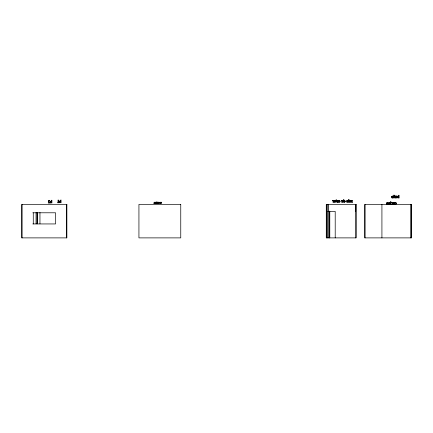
<?xml version="1.0" encoding="UTF-8"?>
<svg xmlns="http://www.w3.org/2000/svg" width="433" height="433" viewBox="0 0 433 433"><rect width="100%" height="100%" fill="white"/><g stroke="black" fill="none" stroke-linecap="round" stroke-linejoin="round"><path stroke-width="0.65" d="M327.841 211.396L335.207 211.396L335.207 237.885M32.805 212.787L55.576 212.787L55.576 223.942L32.805 223.942M411.253 204.425L411.253 237.885M410.782 204.425L410.782 237.885M390.858 204.371L390.858 202.379L390.528 202.379L390.528 204.371M390.036 204.371L390.036 202.379L389.094 202.325L388.515 202.752L388.471 204.371M389.7 204.371L389.7 202.882L389.186 202.644L388.818 202.98L388.807 204.371M386.891 204.371C390.496 204.295 385.002 202.514 387.979 202.422L386.68 202.574L386.555 204.371M381.922 204.425L381.922 237.885M365.041 204.425L365.041 237.885M355.839 204.425L355.839 237.885M355.72 204.425L355.72 211.396M329.789 211.115L329.789 237.885M329.513 211.396L329.513 237.885M328.236 204.425L328.236 211.396M328.117 211.396L328.117 237.885M327.841 204.425L327.841 237.885M326.563 204.425L326.563 237.885M66.59 204.425L66.59 237.885M39.96 212.451L39.96 223.829M37.314 212.451L37.314 223.829M37.032 212.451L37.032 223.829M36.058 212.451L36.058 223.829M33.271 212.787L33.271 223.942M22.115 204.425L22.115 237.885M336.105 201.545C334.644 202.72 337.28 202.487 336.441 200.598L336.441 199.754L336.105 199.754L336.105 200.322L335.488 200.322L336.105 200.598L336.105 201.545M50.693 201.626L50.677 203.017L50.342 203.017C49.173 200.528 52.084 201.594 51.57 200.246L51.906 200.246L51.906 203.017L51.57 203.017L51.57 201.529L50.942 201.296L50.693 201.626M59.819 201.377L59.808 202.763L59.473 202.763C58.303 200.279 61.215 201.34 60.701 199.992L61.037 199.992L61.037 202.763L60.701 202.763L60.701 201.28L60.073 201.047L59.819 201.377M393.889 196.636L393.878 198.022L393.543 198.022L393.711 196.171L395.107 196.035L395.107 198.022L394.772 198.022L394.772 196.539L394.144 196.306L393.889 196.636M397.38 196.771L397.732 197.908L399.037 198.022L399.037 195.251L398.701 195.251C399.453 196.928 397.364 195.245 397.38 196.771M160.459 202.785C159.588 204.576 159.593 200.988 160.459 202.785M345.22 201.334L344.782 202.298L343.553 202.314L343.553 199.543L343.889 199.543L343.889 200.403L344.966 200.544L345.22 201.334M392.341 203.375C392.374 204.533 390.09 203.851 391.957 204.398C393.391 204.095 392.498 201.594 391.172 202.487C390.967 203.185 392.574 202.13 392.341 203.375M396 203.375C396.033 204.533 393.754 203.851 395.616 204.398C397.05 204.095 396.163 201.594 394.836 202.487C394.631 203.185 396.238 202.13 396 203.375M338.444 200.95C342.828 202.146 336.181 201.783 339.369 202.341C341.339 201.935 339.12 198.936 338.444 200.95M341.502 200.95C345.886 202.146 339.239 201.783 342.427 202.341C344.397 201.935 342.178 198.936 341.502 200.95M391.454 196.793C392.812 201.345 394.387 193.383 391.454 196.793M392.91 203.137C394.268 207.694 395.843 199.727 392.91 203.137M159.171 202.785C158.029 203.542 158.927 203.84 159.344 202.628C158.364 201.816 158.348 202.119 159.171 202.785M160.643 202.785C159.376 205.112 159.371 200.452 160.643 202.785M161.552 202.785C160.535 203.456 161.044 203.819 161.736 202.785C161.027 201.751 160.546 202.103 161.552 202.785M333.811 200.777L333.8 202.314C337.881 202.455 332.322 200.447 335.218 200.365L334.265 200.306L333.811 200.777M346.703 200.777L346.692 202.314C350.779 202.455 345.22 200.447 348.116 200.365L347.163 200.306L346.703 200.777M349.453 200.777L349.442 202.314C353.523 202.455 347.964 200.447 350.86 200.365L349.907 200.306L349.453 200.777M395.589 196.49L395.578 198.022C399.659 198.168 394.106 196.154 396.996 196.073L396.043 196.019L395.589 196.49M48.409 200.88L49.589 202.709L48.285 202.709L48.285 203.017L49.919 203.017L49.919 202.644C48.112 201.561 49.081 200.566 49.865 200.468L48.859 200.36L48.409 200.88M397.743 196.706L397.938 197.675L398.701 197.665C399.399 196.874 398.062 195.667 397.743 196.706M344.874 201.323C344.987 202.687 343.017 201.81 343.889 200.679L344.646 200.685L344.874 201.323M155.29 202.438C155.534 203.413 156.026 201.783 155.29 202.438M391.816 196.69C392.06 199.775 393.711 195.094 391.816 196.69M393.272 203.039C393.516 206.119 395.167 201.437 393.272 203.039M155.106 202.384L155.371 202.866L154.9 203.445L154.278 202.119L153.829 203.445L154.137 203.077L155.133 203.445C155.956 202.173 155.945 204.636 155.929 202.119L155.106 202.384M338.785 200.863L339.808 201.096L339.369 200.555L338.785 200.863M341.843 200.863L342.866 201.096L342.427 200.555L341.843 200.863M336.798 201.54L337.085 202.254L338.211 202.195C335.25 202.303 340.425 200.16 336.847 200.419C337.383 200.712 338.438 200.842 336.798 201.54M351.223 201.54L351.509 202.254L352.635 202.195C349.675 202.303 354.844 200.16 351.266 200.419C351.807 200.712 352.863 200.842 351.223 201.54M335.034 201.713L334.368 201.989L334.13 201.269L335.034 201.713M347.932 201.713L347.266 201.989L347.022 201.269L347.932 201.713M350.676 201.713L350.016 201.989L349.772 201.269L350.676 201.713M387.795 203.77L387.129 204.046L386.891 203.326L387.795 203.77M396.812 197.421L396.152 197.702L395.908 196.983L396.812 197.421M154.392 202.298L154.186 202.925L154.592 202.925L154.392 202.298M394.506 195.424L393.873 195.635L393.608 195.115C393.927 195.748 394.928 194.596 395.031 195.678L394.506 195.424M332.371 200.668L332.273 200.333L332.993 200.62L333.329 200.322L333.329 202.314L332.993 202.314L332.993 200.901L332.371 200.668M348.96 199.543L348.63 199.543L348.63 202.314L348.96 202.314L348.96 199.543M58.298 200.106L58.022 200.106L58.022 202.492L57.551 202.763L58.845 202.763L58.363 202.492L58.363 200.717L58.845 200.474L58.298 200.106M390.885 201.697L390.501 202.049L390.885 201.697M156.952 202.119L156.124 202.119L156.773 202.276L156.773 202.639L156.167 202.639L156.773 202.796L156.773 203.288L156.124 203.445L156.952 203.445L156.952 202.119M157.395 202.119L157.222 203.445L157.395 202.796L158.007 202.796C158.153 204.95 158.213 200.782 158.007 202.639L157.395 202.639L157.395 202.119M66.866 204.425L21.65 204.425L21.65 237.885L66.866 237.885L66.866 204.425M180.756 204.425L138.933 204.425L138.933 237.885L180.756 237.885L180.756 204.425M356.121 204.425L326.282 204.425L326.282 237.885L356.121 237.885L356.121 204.425M411.35 204.425L364.748 204.425L364.748 237.885L411.35 237.885L411.35 204.425"/></g></svg>
